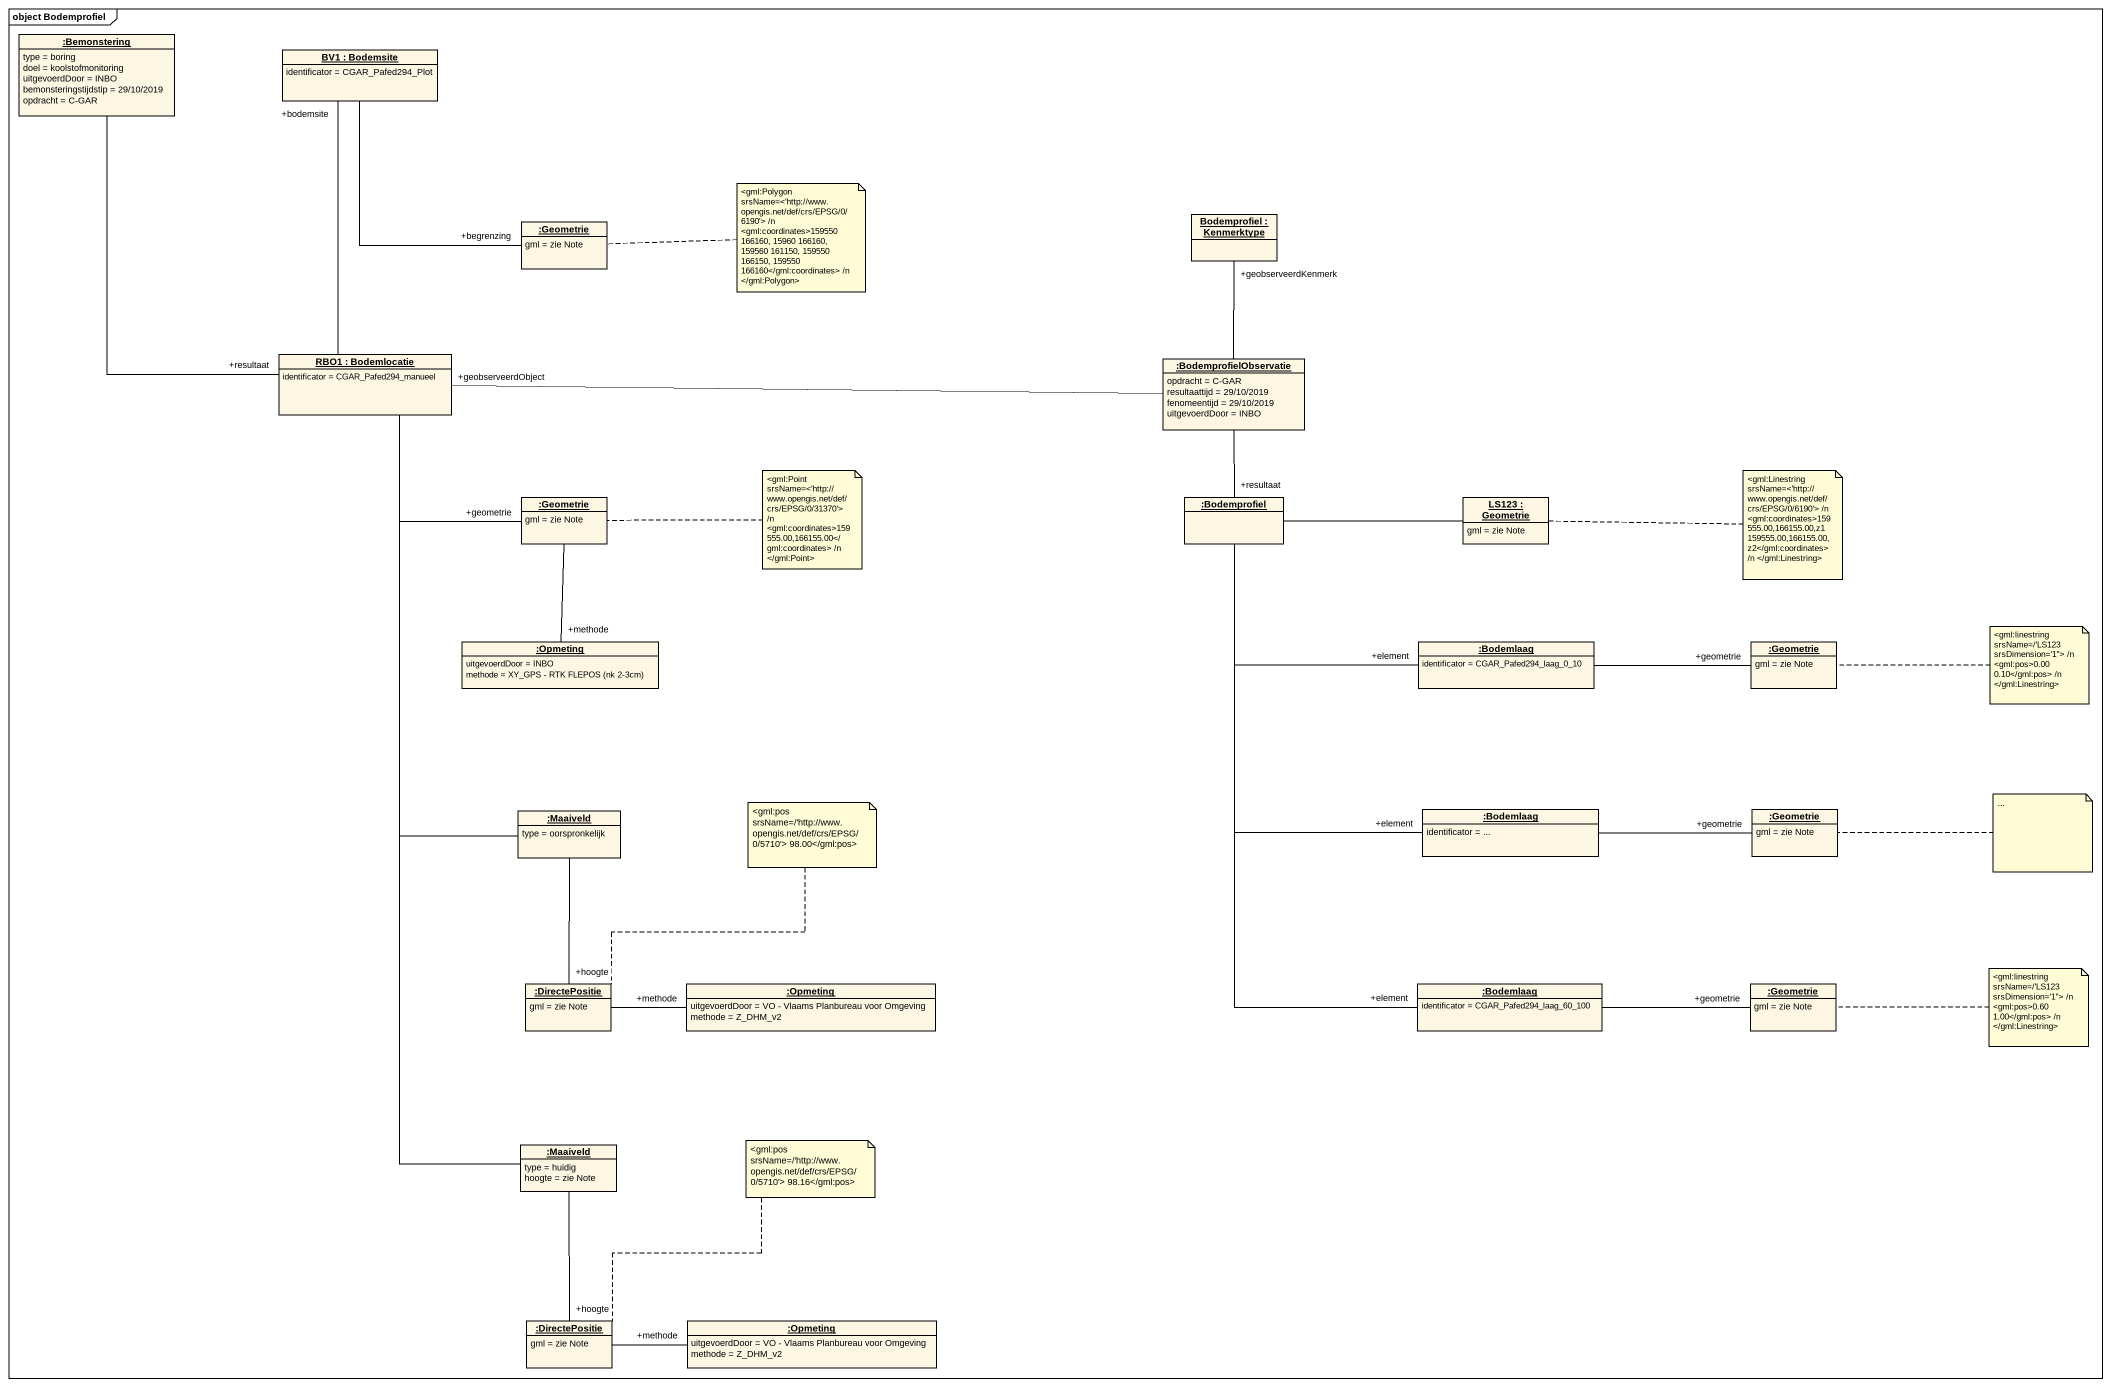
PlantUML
@startuml
mainframe object Bodemprofiel
hide circle
hide empty members
object ":Bemonstering" as Bemonstering {
  type = boring
  doel = koolstofmonitoring
  uitgevoerdDoor = INBO
  bemonsteringstijdstip = 29/10/2019
  opdracht = C-GAR
}
object "BV1 : Bodemsite" as BV1 {
  identificator = CGAR_Pafed294_Plot
}
object ":Geometrie" as Geometrie {
  gml = zie Note
}
object "Bodemprofiel : Kenmerktype" as Bodemprofiel
object "RBO1 : Bodemlocatie" as RBO1 {
  identificator = CGAR_Pafed294_manueel
}
object ":BodemprofielObservatie" as BodemprofielObservatie {
  opdracht = C-GAR
  resultaattijd = 29/10/2019
  fenomeentijd = 29/10/2019
  uitgevoerdDoor = INBO
}
object ":Geometrie" as Geometrie_2 {
  gml = zie Note
}
object ":Bodemprofiel" as Bodemprofiel_2
object "LS123 : Geometrie" as LS123 {
  gml = zie Note
}
object ":Opmeting" as Opmeting {
  uitgevoerdDoor = INBO
  methode = XY_GPS - RTK FLEPOS (nk 2-3cm)
}
object ":Bodemlaag" as Bodemlaag {
  identificator = CGAR_Pafed294_laag_0_10
}
object ":Geometrie" as Geometrie_3 {
  gml = zie Note
}
object ":Maaiveld" as Maaiveld {
  type = oorspronkelijk
}
object ":Bodemlaag" as Bodemlaag_2 {
  identificator = ...
}
object ":Geometrie" as Geometrie_4 {
  gml = zie Note
}
object ":DirectePositie" as DirectePositie {
  gml = zie Note
}
object ":Opmeting" as Opmeting_2 {
  uitgevoerdDoor = VO - Vlaams Planbureau voor Omgeving
  methode = Z_DHM_v2
}
object ":Bodemlaag" as Bodemlaag_3 {
  identificator = CGAR_Pafed294_laag_60_100
}
object ":Geometrie" as Geometrie_5 {
  gml = zie Note
}
object ":Maaiveld" as Maaiveld_2 {
  type = huidig
  hoogte = zie Note
}
object ":DirectePositie" as DirectePositie_2 {
  gml = zie Note
}
object ":Opmeting" as Opmeting_3 {
  uitgevoerdDoor = VO - Vlaams Planbureau voor Omgeving
  methode = Z_DHM_v2
}
Bemonstering -- "+resultaat" RBO1
BV1 -- "+begrenzing" Geometrie
RBO1 -up- "+bodemsite" BV1
RBO1 -- "+geometrie" Geometrie_2
RBO1 -- Maaiveld
RBO1 -- Maaiveld_2
BodemprofielObservatie -up- "+geobserveerdKenmerk" Bodemprofiel
BodemprofielObservatie -left- "+geobserveerdObject" RBO1
BodemprofielObservatie -- "+resultaat" Bodemprofiel_2
Geometrie_2 -- "+methode" Opmeting
Bodemprofiel_2 -right- LS123
Bodemprofiel_2 -right- "+element" Bodemlaag
Bodemprofiel_2 -- "+element" Bodemlaag_2
Bodemprofiel_2 -- "+element" Bodemlaag_3
Bodemlaag -right- "+geometrie" Geometrie_3
Maaiveld -- "+hoogte" DirectePositie
Bodemlaag_2 -right- "+geometrie" Geometrie_4
DirectePositie -right- "+methode" Opmeting_2
Bodemlaag_3 -right- "+geometrie" Geometrie_5
Maaiveld_2 -- "+hoogte" DirectePositie_2
DirectePositie_2 -right- "+methode" Opmeting_3
note right of Geometrie : <gml:Polygon srsName=<'http://www.opengis.net/def/crs/EPSG/0/6190'> /n <gml:coordinates>159550 166160, 15960 166160, 159560 161150, 159550 166150, 159550 166160</gml:coordinates> /n </gml:Polygon>
note right of Geometrie_2 : <gml:Point srsName=<'http://www.opengis.net/def/crs/EPSG/0/31370'> /n <gml:coordinates>159555.00,166155.00</gml:coordinates> /n </gml:Point>
note right of LS123 : <gml:Linestring srsName=<'http://www.opengis.net/def/crs/EPSG/0/6190'> /n <gml:coordinates>159555.00,166155.00,z1 159555.00,166155.00,z2</gml:coordinates> /n </gml:Linestring>
note right of Geometrie_3
  <gml:linestring srsName=/'LS123 srsDimension='1''> /n
  <gml:pos>0.00 0.10</gml:pos> /n
  </gml:Linestring>
end note
note top of DirectePositie : <gml:pos srsName=/'http://www.opengis.net/def/crs/EPSG/0/5710'> 98.00</gml:pos>
note right of Geometrie_4 : ...
note right of Geometrie_5
  <gml:linestring srsName=/'LS123 srsDimension='1''> /n
  <gml:pos>0.60 1.00</gml:pos> /n
  </gml:Linestring>
end note
note top of DirectePositie_2 : <gml:pos srsName=/'http://www.opengis.net/def/crs/EPSG/0/5710'> 98.16</gml:pos>
@enduml
